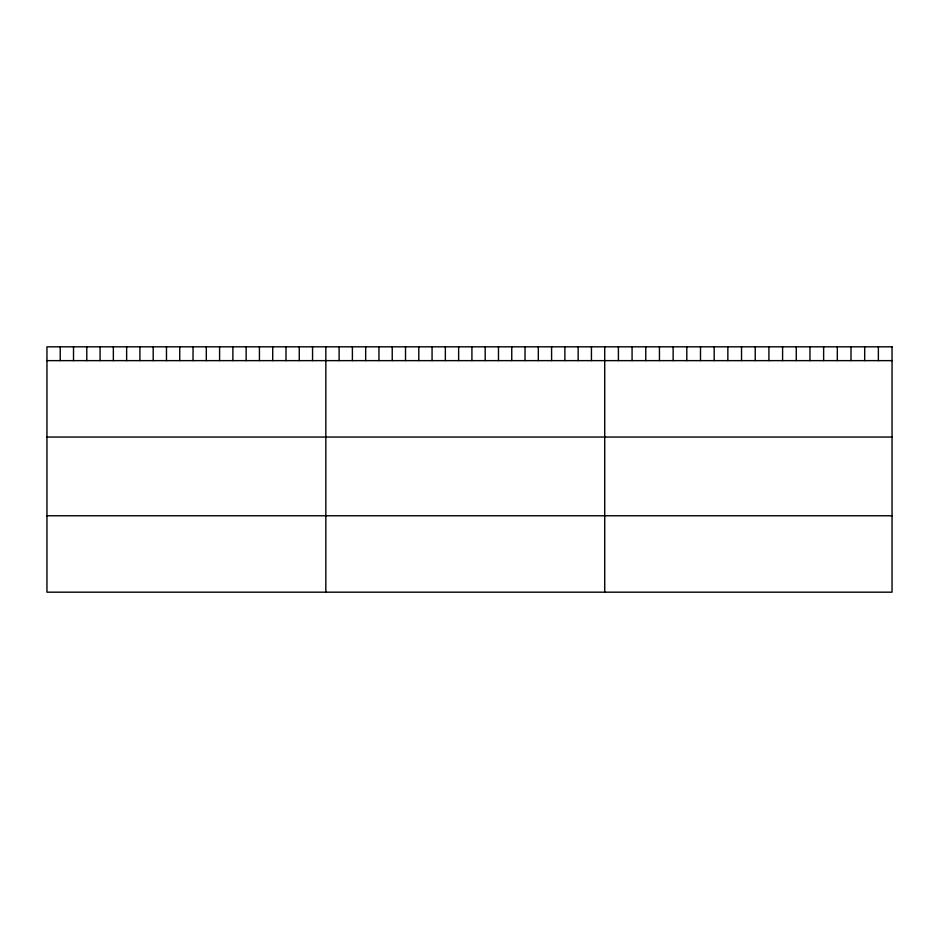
<?xml version="1.0" encoding="UTF-8"?>
<svg xmlns="http://www.w3.org/2000/svg" width="939" height="939" viewBox="0 0 939 939"><rect width="100%" height="100%" fill="white"/><g stroke="black" fill="none" stroke-linecap="round" stroke-linejoin="round"><path stroke-width="1.41" d="M46.95 360.635L892.05 360.635M46.95 437.046L892.05 437.046M46.95 515.769L892.05 515.769M878.364 346.82L878.364 360.635M864.69 346.82L864.69 360.635M851.004 346.82L851.004 360.635M837.318 346.82L837.318 360.635M823.632 346.82L823.632 360.635M809.958 346.82L809.958 360.635M796.272 346.82L796.272 360.635M782.586 346.82L782.586 360.635M768.912 346.82L768.912 360.635M755.226 346.82L755.226 360.635M741.54 346.82L741.54 360.635M727.854 346.82L727.854 360.635M714.18 346.82L714.18 360.635M700.494 346.82L700.494 360.635M686.808 346.82L686.808 360.635M673.134 346.82L673.134 360.635M659.448 346.82L659.448 360.635M645.762 346.82L645.762 360.635M632.076 346.82L632.076 360.635M618.402 346.82L618.402 360.635M604.716 346.82L604.716 592.18M591.441 346.82L591.441 360.635M578.154 346.82L578.154 360.635M564.879 346.82L564.879 360.635M551.592 346.82L551.592 360.635M538.317 346.82L538.317 360.635M525.03 346.82L525.03 360.635M511.755 346.82L511.755 360.635M498.48 346.82L498.48 360.635M485.193 346.82L485.193 360.635M471.918 346.82L471.918 360.635M458.631 346.82L458.631 360.635M445.356 346.82L445.356 360.635M432.069 346.82L432.069 360.635M418.794 346.82L418.794 360.635M405.519 346.82L405.519 360.635M392.232 346.82L392.232 360.635M378.957 346.82L378.957 360.635M365.67 346.82L365.67 360.635M352.395 346.82L352.395 360.635M339.108 346.82L339.108 360.635M325.833 346.82L325.833 592.18M312.558 346.82L312.558 360.635M299.271 346.82L299.271 360.635M285.996 346.82L285.996 360.635M272.709 346.82L272.709 360.635M259.434 346.82L259.434 360.635M246.147 346.82L246.147 360.635M232.872 346.82L232.872 360.635M219.597 346.82L219.597 360.635M206.31 346.82L206.31 360.635M193.035 346.82L193.035 360.635M179.748 346.82L179.748 360.635M166.473 346.82L166.473 360.635M153.186 346.82L153.186 360.635M139.911 346.82L139.911 360.635M126.636 346.82L126.636 360.635M113.349 346.82L113.349 360.635M100.074 346.82L100.074 360.635M86.787 346.82L86.787 360.635M73.512 346.82L73.512 360.635M60.225 346.82L60.225 360.635M892.05 346.82L46.95 346.82L46.95 592.18L892.05 592.18L892.05 346.82"/></g></svg>
